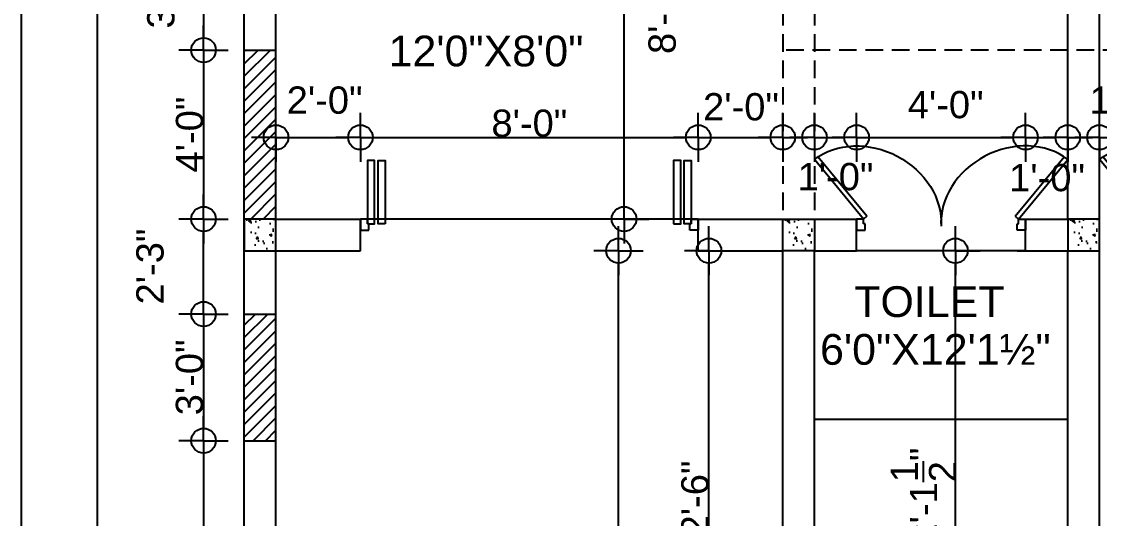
# Model space of a CAD drawing. Header units: inches. Extents: x 171009 to 352533, y -79956 to -38287.
# Drawn here: x 173236.7 to 173543, y -39961.5 to -39820.2 of the extents above; entities that cross this region are included whole.
import ezdxf

# ---------------------------------------------------------------- set-up
doc = ezdxf.new("R2010")
doc.units = ezdxf.units.IN
doc.header["$LTSCALE"] = 20
doc.header["$MEASUREMENT"] = 0
doc.header["$PDMODE"] = 34
doc.header["$PDSIZE"] = 5
doc.linetypes.add('HIDDEN2', pattern=[0.1875, 0.125, -0.0625])
doc.layers.get('0').update_dxf_attribs({"linetype": 'CONTINUOUS'})
doc.layers.get('Defpoints').update_dxf_attribs({"linetype": 'CONTINUOUS'})
for name, color, linetype in [('AREA', 3, 'CONTINUOUS'), ('COLUMN', 31, 'CONTINUOUS'), ('DIMLINE', 254, 'CONTINUOUS'), ('DOOR', 1, 'CONTINUOUS'), ('HATCH', 8, 'CONTINUOUS'), ('text', 2, 'CONTINUOUS'), ('wall', 13, 'CONTINUOUS')]:
    doc.layers.add(name, color=color, linetype=linetype)
doc.styles.add('style5', font='arial_B.ttf')
doc.styles.add('TEXTM', font='arial_B.ttf')
doc.dimstyles.new('ARCH_96_0', dxfattribs={"dimtxt": 7.75, "dimasz": 3.5, "dimexe": 0.25, "dimexo": 0, "dimgap": 0, "dimtad": 1, "dimzin": 15, "dimdsep": 46, "dimlunit": 4, "dimtxsty": 'TEXTM', "dimblk": 'BLK', "dimcen": 0, "dimdle": 0.09375, "dimse1": 1, "dimse2": 1, "dimclrd": 256, "dimclrt": 3, "dimadec": 0, "dimazin": 0, "dimtfac": 1, "dimtix": 1, "dimtmove": 2, "dimatfit": 3, "dimldrblk": 'BLK', "dimfxl": 0.25, "dimtvp": 1.4625, "dimtolj": 1, "dimtzin": 15, "dimlwd": -1, "dimarcsym": 0})
pattern_1 = [(45, (0, 18), (-1.767766953, 1.767766953), [])]

# ---------------------------------------------------------------- blocks, each defined once
blk = doc.blocks.new('A$C3B4262AC')
at = {"layer": 'DOOR'}
for p, q in [((0, 4), (0, 0)), ((2.5, 4), (0, 4)), ((2.5, 2.25), (2.5, 4)), ((0, 0), (3, 0)), ((3, 2.25), (2.5, 2.25)), ((3, 0), (3, 2.25))]:
    blk.add_line(p, q, dxfattribs=at)
blk = doc.blocks.new('A$C30EC73FB')
at = {"layer": 'DOOR'}
for p, q in [((2, 0), (-12, 16.94)), ((2.94, 0.78), (-11.02, 17.65)), ((2.94, 0.78), (2, 0))]:
    blk.add_line(p, q, dxfattribs=at)
at = {"layer": 'DOOR', "extrusion": (0, 0, -1)}
blk.add_ellipse((2.83, 1.52), major_axis=(-19.46, 9.92), ratio=0.847758, start_param=0.387427, end_param=2.787493, dxfattribs=at)
blk = doc.blocks.new('BLK')
for q in [(0, 2), (-2, 0), (0, -2), (2, 0)]:
    blk.add_line((0, 0), q)
blk.add_circle((0, 0), 1)
blk = doc.blocks.new('*D57')
at = {"layer": 'Defpoints', "color": 0, "transparency": 16777216}
for p in [(173258.27, -39771.36), (173299.13, -39771.36), (173456.63, -40185.36)]:
    blk.add_point(p, dxfattribs=at)
at = {"layer": 'DIMLINE', "transparency": 16777216}
blk.add_line((173258.27, -40181.86), (173258.27, -39774.86), dxfattribs=at)
at = {"layer": 'DIMLINE', "transparency": 16777216, "xscale": 3.5, "yscale": 3.5, "zscale": 3.5}
for p, rotation in [((173258.27, -39771.36), 90), ((173258.27, -40185.36), 270)]:
    blk.add_blockref('BLK', p, dxfattribs=dict(at, rotation=rotation))
at = {"layer": 'DIMLINE', "color": 3, "transparency": 16777216, "insert": (173254.31, -39978.36), "char_height": 7.75, "attachment_point": 5, "rotation": 90, "style": 'TEXTM'}
blk.add_mtext('\\A1;34\'-6"', dxfattribs=at)
blk = doc.blocks.new('*D59')
at = {"layer": 'Defpoints', "color": 0, "transparency": 16777216}
for p in [(173333.02, -39853.15), (173309.02, -39876.36), (173333.02, -39876.36)]:
    blk.add_point(p, dxfattribs=at)
at = {"layer": 'DIMLINE', "transparency": 16777216}
blk.add_line((173312.52, -39853.15), (173329.52, -39853.15), dxfattribs=at)
at = {"layer": 'DIMLINE', "transparency": 16777216, "xscale": 3.5, "yscale": 3.5, "zscale": 3.5, "rotation": 180}
blk.add_blockref('BLK', (173309.02, -39853.15), dxfattribs=at)
at = {"layer": 'DIMLINE', "transparency": 16777216, "xscale": 3.5, "yscale": 3.5, "zscale": 3.5}
blk.add_blockref('BLK', (173333.02, -39853.15), dxfattribs=at)
at = {"layer": 'DIMLINE', "color": 3, "transparency": 16777216, "insert": (173322.84, -39842.62), "char_height": 7.75, "attachment_point": 5, "style": 'TEXTM'}
blk.add_mtext('\\A1;2\'-0"', dxfattribs=at)
blk = doc.blocks.new('*D60')
at = {"layer": 'Defpoints', "color": 0, "transparency": 16777216}
for p in [(173429.02, -39853.15), (173333.02, -39876.36), (173429.02, -39877.96)]:
    blk.add_point(p, dxfattribs=at)
at = {"layer": 'DIMLINE', "transparency": 16777216}
blk.add_line((173336.52, -39853.15), (173425.52, -39853.15), dxfattribs=at)
at = {"layer": 'DIMLINE', "transparency": 16777216, "xscale": 3.5, "yscale": 3.5, "zscale": 3.5, "rotation": 180}
blk.add_blockref('BLK', (173333.02, -39853.15), dxfattribs=at)
at = {"layer": 'DIMLINE', "transparency": 16777216, "xscale": 3.5, "yscale": 3.5, "zscale": 3.5}
blk.add_blockref('BLK', (173429.02, -39853.15), dxfattribs=at)
at = {"layer": 'DIMLINE', "color": 3, "transparency": 16777216, "insert": (173381.02, -39849.19), "char_height": 7.75, "attachment_point": 5, "style": 'TEXTM'}
blk.add_mtext('\\A1;8\'-0"', dxfattribs=at)
blk = doc.blocks.new('*D61')
at = {"layer": 'Defpoints', "color": 0, "transparency": 16777216}
for p in [(173453.02, -39853.15), (173429.02, -39876.36), (173453.02, -39876.36)]:
    blk.add_point(p, dxfattribs=at)
at = {"layer": 'DIMLINE', "transparency": 16777216}
blk.add_line((173432.52, -39853.15), (173449.52, -39853.15), dxfattribs=at)
at = {"layer": 'DIMLINE', "transparency": 16777216, "xscale": 3.5, "yscale": 3.5, "zscale": 3.5, "rotation": 180}
blk.add_blockref('BLK', (173429.02, -39853.15), dxfattribs=at)
at = {"layer": 'DIMLINE', "transparency": 16777216, "xscale": 3.5, "yscale": 3.5, "zscale": 3.5}
blk.add_blockref('BLK', (173453.02, -39853.15), dxfattribs=at)
at = {"layer": 'DIMLINE', "color": 3, "transparency": 16777216, "insert": (173441.16, -39844.51), "char_height": 7.75, "attachment_point": 5, "style": 'TEXTM'}
blk.add_mtext('\\A1;2\'-0"', dxfattribs=at)
blk = doc.blocks.new('*D62')
at = {"layer": 'Defpoints', "color": 0, "transparency": 16777216}
for p in [(173474.02, -39853.15), (173462.02, -39876.36), (173474.02, -39876.36)]:
    blk.add_point(p, dxfattribs=at)
at = {"layer": 'DIMLINE', "transparency": 16777216}
blk.add_line((173465.52, -39853.15), (173470.52, -39853.15), dxfattribs=at)
at = {"layer": 'DIMLINE', "transparency": 16777216, "xscale": 3.5, "yscale": 3.5, "zscale": 3.5, "rotation": 180}
blk.add_blockref('BLK', (173462.02, -39853.15), dxfattribs=at)
at = {"layer": 'DIMLINE', "transparency": 16777216, "xscale": 3.5, "yscale": 3.5, "zscale": 3.5}
blk.add_blockref('BLK', (173474.02, -39853.15), dxfattribs=at)
at = {"layer": 'DIMLINE', "color": 3, "transparency": 16777216, "insert": (173468.02, -39864.36), "char_height": 7.75, "attachment_point": 5, "style": 'TEXTM'}
blk.add_mtext('\\A1;1\'-0"', dxfattribs=at)
blk = doc.blocks.new('*D63')
at = {"layer": 'Defpoints', "color": 0, "transparency": 16777216}
for p in [(173522.02, -39853.15), (173474.02, -39876.36), (173522.02, -39876.36)]:
    blk.add_point(p, dxfattribs=at)
at = {"layer": 'DIMLINE', "transparency": 16777216}
blk.add_line((173477.52, -39853.15), (173518.52, -39853.15), dxfattribs=at)
at = {"layer": 'DIMLINE', "transparency": 16777216, "xscale": 3.5, "yscale": 3.5, "zscale": 3.5, "rotation": 180}
blk.add_blockref('BLK', (173474.02, -39853.15), dxfattribs=at)
at = {"layer": 'DIMLINE', "transparency": 16777216, "xscale": 3.5, "yscale": 3.5, "zscale": 3.5}
blk.add_blockref('BLK', (173522.02, -39853.15), dxfattribs=at)
at = {"layer": 'DIMLINE', "color": 3, "transparency": 16777216, "insert": (173499.32, -39843.9), "char_height": 7.75, "attachment_point": 5, "style": 'TEXTM'}
blk.add_mtext('\\A1;4\'-0"', dxfattribs=at)
blk = doc.blocks.new('*D64')
at = {"layer": 'Defpoints', "color": 0, "transparency": 16777216}
for p in [(173534.02, -39853.15), (173522.02, -39876.36), (173534.02, -39876.36)]:
    blk.add_point(p, dxfattribs=at)
at = {"layer": 'DIMLINE', "transparency": 16777216}
blk.add_line((173525.52, -39853.15), (173530.52, -39853.15), dxfattribs=at)
at = {"layer": 'DIMLINE', "transparency": 16777216, "xscale": 3.5, "yscale": 3.5, "zscale": 3.5, "rotation": 180}
blk.add_blockref('BLK', (173522.02, -39853.15), dxfattribs=at)
at = {"layer": 'DIMLINE', "transparency": 16777216, "xscale": 3.5, "yscale": 3.5, "zscale": 3.5}
blk.add_blockref('BLK', (173534.02, -39853.15), dxfattribs=at)
at = {"layer": 'DIMLINE', "color": 3, "transparency": 16777216, "insert": (173528.13, -39864.64), "char_height": 7.75, "attachment_point": 5, "style": 'TEXTM'}
blk.add_mtext('\\A1;1\'-0"', dxfattribs=at)
blk = doc.blocks.new('*D65')
at = {"layer": 'Defpoints', "color": 0, "transparency": 16777216}
for p in [(173555.02, -39853.15), (173543.02, -39876.36), (173555.02, -39876.36)]:
    blk.add_point(p, dxfattribs=at)
at = {"layer": 'DIMLINE', "transparency": 16777216}
blk.add_line((173546.52, -39853.15), (173551.52, -39853.15), dxfattribs=at)
at = {"layer": 'DIMLINE', "transparency": 16777216, "xscale": 3.5, "yscale": 3.5, "zscale": 3.5, "rotation": 180}
blk.add_blockref('BLK', (173543.02, -39853.15), dxfattribs=at)
at = {"layer": 'DIMLINE', "transparency": 16777216, "xscale": 3.5, "yscale": 3.5, "zscale": 3.5}
blk.add_blockref('BLK', (173555.02, -39853.15), dxfattribs=at)
at = {"layer": 'DIMLINE', "color": 3, "transparency": 16777216, "insert": (173550.98, -39842.6), "char_height": 7.75, "attachment_point": 5, "style": 'TEXTM'}
blk.add_mtext('\\A1;1\'-0"', dxfattribs=at)
blk = doc.blocks.new('*D71')
at = {"layer": 'Defpoints', "color": 0, "transparency": 16777216}
for p in [(173432.06, -39885.36), (173453.02, -39885.36), (173453.02, -40035.36)]:
    blk.add_point(p, dxfattribs=at)
at = {"layer": 'DIMLINE', "transparency": 16777216}
blk.add_line((173432.06, -40031.86), (173432.06, -39888.86), dxfattribs=at)
at = {"layer": 'DIMLINE', "transparency": 16777216, "xscale": 3.5, "yscale": 3.5, "zscale": 3.5}
for p, rotation in [((173432.06, -39885.36), 90), ((173432.06, -40035.36), 270)]:
    blk.add_blockref('BLK', p, dxfattribs=dict(at, rotation=rotation))
at = {"layer": 'DIMLINE', "color": 3, "transparency": 16777216, "insert": (173428.11, -39958.78), "char_height": 7.75, "attachment_point": 5, "rotation": 90, "style": 'TEXTM'}
blk.add_mtext('\\A1;12\'-6"', dxfattribs=at)
blk = doc.blocks.new('*D92')
at = {"layer": 'Defpoints', "color": 0, "transparency": 16777216}
for p in [(173309.02, -39780.36), (173407.93, -39780.36), (173321.02, -39876.36)]:
    blk.add_point(p, dxfattribs=at)
at = {"layer": 'DIMLINE', "transparency": 16777216}
blk.add_line((173407.93, -39872.86), (173407.93, -39783.86), dxfattribs=at)
at = {"layer": 'DIMLINE', "transparency": 16777216, "xscale": 3.5, "yscale": 3.5, "zscale": 3.5}
for p, rotation in [((173407.93, -39780.36), 90), ((173407.93, -39876.36), 270)]:
    blk.add_blockref('BLK', p, dxfattribs=dict(at, rotation=rotation))
at = {"layer": 'DIMLINE', "color": 3, "transparency": 16777216, "insert": (173418.79, -39818.69), "char_height": 7.75, "attachment_point": 5, "rotation": 90, "style": 'TEXTM'}
blk.add_mtext('\\A1;8\'-0"', dxfattribs=at)
blk = doc.blocks.new('*D99')
at = {"layer": 'Defpoints', "color": 0, "transparency": 16777216}
for p in [(173300.02, -39789.36), (173288.44, -39828.36), (173300.02, -39828.36)]:
    blk.add_point(p, dxfattribs=at)
at = {"layer": 'DIMLINE', "transparency": 16777216}
blk.add_line((173288.44, -39792.86), (173288.44, -39824.86), dxfattribs=at)
at = {"layer": 'DIMLINE', "transparency": 16777216, "xscale": 3.5, "yscale": 3.5, "zscale": 3.5}
for p, rotation in [((173288.44, -39789.36), 90), ((173288.44, -39828.36), 270)]:
    blk.add_blockref('BLK', p, dxfattribs=dict(at, rotation=rotation))
at = {"layer": 'DIMLINE', "color": 3, "transparency": 16777216, "insert": (173276.34, -39811.44), "char_height": 7.75, "attachment_point": 5, "rotation": 90, "style": 'TEXTM'}
blk.add_mtext('\\A1;3\'-3"', dxfattribs=at)
blk = doc.blocks.new('*D100')
at = {"layer": 'Defpoints', "color": 0, "transparency": 16777216}
for p in [(173300.02, -39828.36), (173288.44, -39876.36), (173300.02, -39876.36)]:
    blk.add_point(p, dxfattribs=at)
at = {"layer": 'DIMLINE', "transparency": 16777216}
blk.add_line((173288.44, -39831.86), (173288.44, -39872.86), dxfattribs=at)
at = {"layer": 'DIMLINE', "transparency": 16777216, "xscale": 3.5, "yscale": 3.5, "zscale": 3.5}
for p, rotation in [((173288.44, -39828.36), 90), ((173288.44, -39876.36), 270)]:
    blk.add_blockref('BLK', p, dxfattribs=dict(at, rotation=rotation))
at = {"layer": 'DIMLINE', "color": 3, "transparency": 16777216, "insert": (173284.49, -39852.36), "char_height": 7.75, "attachment_point": 5, "rotation": 90, "style": 'TEXTM'}
blk.add_mtext('\\A1;4\'-0"', dxfattribs=at)
blk = doc.blocks.new('*D101')
at = {"layer": 'Defpoints', "color": 0, "transparency": 16777216}
for p in [(173300.02, -39903.36), (173288.44, -39939.36), (173300.02, -39939.36)]:
    blk.add_point(p, dxfattribs=at)
at = {"layer": 'DIMLINE', "transparency": 16777216}
blk.add_line((173288.44, -39906.86), (173288.44, -39935.86), dxfattribs=at)
at = {"layer": 'DIMLINE', "transparency": 16777216, "xscale": 3.5, "yscale": 3.5, "zscale": 3.5}
for p, rotation in [((173288.44, -39903.36), 90), ((173288.44, -39939.36), 270)]:
    blk.add_blockref('BLK', p, dxfattribs=dict(at, rotation=rotation))
at = {"layer": 'DIMLINE', "color": 3, "transparency": 16777216, "insert": (173284.48, -39921.36), "char_height": 7.75, "attachment_point": 5, "rotation": 90, "style": 'TEXTM'}
blk.add_mtext('\\A1;3\'-0"', dxfattribs=at)
blk = doc.blocks.new('*D102')
at = {"layer": 'Defpoints', "color": 0, "transparency": 16777216}
for p in [(173300.02, -39939.36), (173288.44, -40053.36), (173300.02, -40053.36)]:
    blk.add_point(p, dxfattribs=at)
at = {"layer": 'DIMLINE', "transparency": 16777216}
blk.add_line((173288.44, -39942.86), (173288.44, -40049.86), dxfattribs=at)
at = {"layer": 'DIMLINE', "transparency": 16777216, "xscale": 3.5, "yscale": 3.5, "zscale": 3.5}
for p, rotation in [((173288.44, -39939.36), 90), ((173288.44, -40053.36), 270)]:
    blk.add_blockref('BLK', p, dxfattribs=dict(at, rotation=rotation))
at = {"layer": 'DIMLINE', "color": 3, "transparency": 16777216, "insert": (173284.49, -39996.36), "char_height": 7.75, "attachment_point": 5, "rotation": 90, "style": 'TEXTM'}
blk.add_mtext('\\A1;9\'-6"', dxfattribs=at)
blk = doc.blocks.new('*D111')
at = {"layer": 'Defpoints', "color": 0, "transparency": 16777216}
for p in [(173315.87, -39885.36), (173406.36, -39885.36), (173315.87, -40107.36)]:
    blk.add_point(p, dxfattribs=at)
at = {"layer": 'DIMLINE', "transparency": 16777216}
blk.add_line((173406.36, -40103.86), (173406.36, -39888.86), dxfattribs=at)
at = {"layer": 'DIMLINE', "transparency": 16777216, "xscale": 3.5, "yscale": 3.5, "zscale": 3.5}
for p, rotation in [((173406.36, -39885.36), 90), ((173406.36, -40107.36), 270)]:
    blk.add_blockref('BLK', p, dxfattribs=dict(at, rotation=rotation))
at = {"layer": 'DIMLINE', "color": 3, "transparency": 16777216, "insert": (173414.85, -39999.36), "char_height": 7.75, "attachment_point": 5, "rotation": 90, "style": 'TEXTM'}
blk.add_mtext('\\A1;18\'-6"', dxfattribs=at)
blk = doc.blocks.new('*D114')
at = {"layer": 'Defpoints', "color": 0, "transparency": 16777216}
for p in [(173502.09, -39885.36), (173518.78, -39885.36), (173518.78, -40030.86)]:
    blk.add_point(p, dxfattribs=at)
at = {"layer": 'DIMLINE', "transparency": 16777216}
blk.add_line((173502.09, -40027.36), (173502.09, -39888.86), dxfattribs=at)
at = {"layer": 'DIMLINE', "transparency": 16777216, "xscale": 3.5, "yscale": 3.5, "zscale": 3.5}
for p, rotation in [((173502.09, -39885.36), 90), ((173502.09, -40030.86), 270)]:
    blk.add_blockref('BLK', p, dxfattribs=dict(at, rotation=rotation))
at = {"layer": 'DIMLINE', "color": 3, "transparency": 16777216, "insert": (173493.02, -39958.11), "char_height": 7.75, "attachment_point": 5, "rotation": 90, "style": 'TEXTM'}
blk.add_mtext('\\A1;12\'-1{\\H1.000000x;\\S1/2;}"', dxfattribs=at)
blk = doc.blocks.new('*D168')
at = {"layer": 'Defpoints', "color": 0, "transparency": 16777216}
for p in [(173288.44, -39876.36), (173300.02, -39876.36), (173300.02, -39903.36)]:
    blk.add_point(p, dxfattribs=at)
at = {"layer": 'DIMLINE', "transparency": 16777216}
blk.add_line((173288.44, -39899.86), (173288.44, -39879.86), dxfattribs=at)
at = {"layer": 'DIMLINE', "transparency": 16777216, "xscale": 3.5, "yscale": 3.5, "zscale": 3.5}
for p, rotation in [((173288.44, -39876.36), 90), ((173288.44, -39903.36), 270)]:
    blk.add_blockref('BLK', p, dxfattribs=dict(at, rotation=rotation))
at = {"layer": 'DIMLINE', "color": 3, "transparency": 16777216, "insert": (173273.26, -39889.86), "char_height": 7.75, "attachment_point": 5, "rotation": 90, "style": 'TEXTM'}
blk.add_mtext('\\A1;2\'-3"', dxfattribs=at)

msp = doc.modelspace()

# ---------------------------------------------------------------- hatches: boundary and pattern name
h = msp.add_hatch()
h.set_pattern_fill('ANSI31', color=256, scale=20, style=0)
h.set_pattern_definition(pattern_1)
h.paths.add_polyline_path([(173300.018, -39876.358), (173309.018, -39876.358), (173309.018, -39828.358), (173300.018, -39828.358)])
h.paths.add_polyline_path([(173310.219, -39850.658), (173335.652, -39850.658), (173335.652, -39834.687), (173310.219, -39834.687)], flags=9)
h = msp.add_hatch()
h.set_pattern_fill('ANSI31', color=256, scale=20, style=0)
h.set_pattern_definition(pattern_1)
h.paths.add_polyline_path([(173300.018, -39939.358), (173309.018, -39939.358), (173309.018, -39903.358), (173300.018, -39903.358)])
at = {"layer": 'HATCH'}
h = msp.add_hatch(dxfattribs=at)
h.set_pattern_fill('AR-CONC', color=8, style=0)
h.set_pattern_definition([(50, (-185.04, -2183.8296), (7.17260183, -0.62752135), [0.75, -8.25]), (355, (-185.04, -2183.8296), (-1.38751334, 7.52192134), [0.6, -6.6]), (100.4514, (-184.442, -2183.882), (5.78509382, 6.89439542), [0.6374019, -7.01142112]), (46.1842, (-185.04, -2181.83), (10.6724105, -1.65519014), [1.125, -12.375]), (96.6356, (-184.15, -2181.968), (9.34662706, 9.7411787), [0.9561029, -10.51713]), (351.1842, (-185.04, -2181.83), (9.34661945, 9.741186), [0.9, -9.9]), (21, (-184.04, -2182.3296), (5.96907052, -4.0261889), [0.75, -8.25]), (326, (-184.04, -2182.3296), (2.43315332, 7.25150045), [0.6, -6.6]), (71.4514, (-183.5424, -2182.665), (8.40222629, 3.22530497), [0.6374019, -7.01142112]), (37.5, (-185.0398, -2183.8296), (0.121598553, 3.32893854), [0, -6.52, 0, -6.7, 0, -6.625]), (7.5, (-185.04, -2183.8296), (2.630695374, 3.94411712), [0, -3.82, 0, -6.37, 0, -2.525]), (327.5, (-187.2698, -2183.8296), (5.33822436, -0.225548717), [0, -2.5, 0, -7.8, 0, -10.35]), (317.5, (-188.27, -2183.8296), (5.83186169, 1.00104982), [0, -3.25, 0, -5.18, 0, -7.35])])
h.paths.add_polyline_path([(173309.018, -39876.358), (173300.018, -39876.358), (173300.018, -39885.358), (173309.018, -39885.358)])
h = msp.add_hatch(dxfattribs=at)
h.set_pattern_fill('AR-CONC', color=8, style=0)
h.set_pattern_definition([(50, (-32.04, -2183.8296), (7.17260183, -0.62752135), [0.75, -8.25]), (355, (-32.04, -2183.8296), (-1.38751334, 7.52192134), [0.6, -6.6]), (100.4514, (-31.442, -2183.882), (5.78509382, 6.89439542), [0.6374019, -7.01142112]), (46.1842, (-32.04, -2181.83), (10.6724105, -1.65519014), [1.125, -12.375]), (96.6356, (-31.15, -2181.968), (9.34662706, 9.7411787), [0.9561029, -10.51713]), (351.1842, (-32.04, -2181.83), (9.34661945, 9.741186), [0.9, -9.9]), (21, (-31.04, -2182.3296), (5.96907052, -4.0261889), [0.75, -8.25]), (326, (-31.04, -2182.3296), (2.43315332, 7.25150045), [0.6, -6.6]), (71.4514, (-30.5424, -2182.665), (8.40222629, 3.22530497), [0.6374019, -7.01142112]), (37.5, (-32.0398, -2183.8296), (0.121598553, 3.32893854), [0, -6.52, 0, -6.7, 0, -6.625]), (7.5, (-32.04, -2183.8296), (2.630695374, 3.94411712), [0, -3.82, 0, -6.37, 0, -2.525]), (327.5, (-34.2698, -2183.8296), (5.33822436, -0.225548717), [0, -2.5, 0, -7.8, 0, -10.35]), (317.5, (-35.27, -2183.8296), (5.83186169, 1.00104982), [0, -3.25, 0, -5.18, 0, -7.35])])
h.paths.add_polyline_path([(173462.018, -39876.358), (173453.018, -39876.358), (173453.018, -39885.358), (173462.018, -39885.358)])
h = msp.add_hatch(dxfattribs=at)
h.set_pattern_fill('AR-CONC', color=8, style=0)
h.set_pattern_definition([(50, (48.96, -2183.8296), (7.17260183, -0.62752135), [0.75, -8.25]), (355, (48.96, -2183.8296), (-1.38751334, 7.52192134), [0.6, -6.6]), (100.4514, (49.558, -2183.882), (5.78509382, 6.89439542), [0.6374019, -7.01142112]), (46.1842, (48.96, -2181.83), (10.6724105, -1.65519014), [1.125, -12.375]), (96.6356, (49.85, -2181.968), (9.34662706, 9.7411787), [0.9561029, -10.51713]), (351.1842, (48.96, -2181.83), (9.34661945, 9.741186), [0.9, -9.9]), (21, (49.96, -2182.3296), (5.96907052, -4.0261889), [0.75, -8.25]), (326, (49.96, -2182.3296), (2.43315332, 7.25150045), [0.6, -6.6]), (71.4514, (50.4576, -2182.665), (8.40222629, 3.22530497), [0.6374019, -7.01142112]), (37.5, (48.9602, -2183.8296), (0.121598553, 3.32893854), [0, -6.52, 0, -6.7, 0, -6.625]), (7.5, (48.96, -2183.8296), (2.630695374, 3.94411712), [0, -3.82, 0, -6.37, 0, -2.525]), (327.5, (46.7302, -2183.8296), (5.33822436, -0.225548717), [0, -2.5, 0, -7.8, 0, -10.35]), (317.5, (45.73, -2183.8296), (5.83186169, 1.00104982), [0, -3.25, 0, -5.18, 0, -7.35])])
h.paths.add_polyline_path([(173543.018, -39876.358), (173534.018, -39876.358), (173534.018, -39885.358), (173543.018, -39885.358)])

# ---------------------------------------------------------------- linework, layer by layer
at = {"linetype": 'HIDDEN2', "ltscale": 2}
for p, q in [((173453.018, -39771.358), (173453.018, -39876.358)), ((173462.018, -39771.358), (173462.018, -39876.358)), ((173624.018, -39828.331), (173453.018, -39828.331))]:
    msp.add_line(p, q, dxfattribs=at)
for p, q in [((173522.018, -39885.358), (173474.018, -39885.358)), ((173534.018, -39933.358), (173462.018, -39933.358))]:
    msp.add_line(p, q)
at = {"color": 3}
msp.add_lwpolyline([(173236.719, -39657.916), (174863.333, -39657.916), (174863.333, -40437.786), (173236.719, -40437.786)], close=True, dxfattribs=at)
at = {"layer": 'AREA'}
msp.add_lwpolyline([(173300.018, -39771.358), (173777.018, -39771.358), (173777.019, -40116.358), (173639.518, -40116.358), (173639.518, -40185.358), (173582.518, -40185.358), (173582.518, -40303.358), (173494.518, -40303.358), (173494.518, -40185.358), (173437.518, -40185.358), (173437.518, -40116.358), (173300.016, -40116.358), (173300.016, -39771.358)], dxfattribs=at)
at = {"layer": 'COLUMN'}
for points in [[(173300.016, -39885.358), (173309.016, -39885.358), (173309.016, -39876.358), (173300.016, -39876.358)], [(173462.016, -39885.358), (173453.016, -39885.358), (173453.016, -39876.358), (173462.016, -39876.358)], [(173534.018, -39885.358), (173543.018, -39885.358), (173543.018, -39876.358), (173534.018, -39876.358)]]:
    msp.add_lwpolyline(points, close=True, dxfattribs=at)
at = {"layer": 'DOOR', "color": 4}
for points in [[(173335.018, -39877.758), (173337.018, -39877.758), (173337.018, -39859.758), (173335.018, -39859.758)], [(173340.018, -39877.758), (173338.018, -39877.758), (173338.018, -39859.758), (173340.018, -39859.758)], [(173422.018, -39877.758), (173424.018, -39877.758), (173424.018, -39859.758), (173422.018, -39859.758)], [(173427.018, -39877.758), (173425.018, -39877.758), (173425.018, -39859.758), (173427.018, -39859.758)]]:
    msp.add_lwpolyline(points, close=True, dxfattribs=at)
at = {"layer": 'wall'}
for p, q in [((173300.018, -40116.358), (173300.018, -39771.358)), ((173309.018, -39876.358), (173309.018, -39771.358)), ((173534.018, -39876.358), (173534.018, -39771.358)), ((173543.018, -39876.358), (173543.018, -39771.358)), ((173300.018, -39828.358), (173309.018, -39828.358)), ((173309.018, -39876.358), (173333.018, -39876.358)), ((173333.018, -39885.358), (173333.018, -39876.358)), ((173429.018, -39876.358), (173474.018, -39876.358)), ((173429.018, -39885.358), (173429.018, -39876.358)), ((173474.018, -39885.358), (173474.018, -39876.358)), ((173522.018, -39876.358), (173534.018, -39876.358)), ((173522.018, -39885.358), (173522.018, -39876.358)), ((173309.018, -40107.358), (173309.018, -39885.358)), ((173309.018, -39885.358), (173333.018, -39885.358)), ((173429.018, -39885.358), (173453.018, -39885.358)), ((173453.018, -40035.358), (173453.018, -39885.358)), ((173462.018, -40035.358), (173462.018, -39885.358)), ((173462.018, -39885.358), (173474.018, -39885.358)), ((173519.618, -39885.358), (173534.018, -39885.358)), ((173534.018, -40030.858), (173534.018, -39885.358)), ((173543.018, -40035.358), (173543.018, -39885.358)), ((173300.018, -39903.358), (173309.018, -39903.358)), ((173300.018, -39939.358), (173309.018, -39939.358))]:
    msp.add_line(p, q, dxfattribs=at)
at = {"layer": 'wall', "color": 7}
msp.add_line((173429.018, -39876.358), (173333.018, -39876.358), dxfattribs=at)

# ---------------------------------------------------------------- block references
at = {"yscale": 0.8000000000010914, "zscale": 0.7999999999999999}
for p, xscale in [((173333.018, -39879.558), 0.8000000000029104), ((173429.018, -39879.558), -0.7999999999883585), ((173474.018, -39879.558), 0.7999999999883585), ((173522.018, -39879.558), -0.7999999999883585)]:
    msp.add_blockref('A$C3B4262AC', p, dxfattribs=dict(at, xscale=xscale))
at = {"layer": 'DIMLINE'}
for p in [(173474.018, -39876.358), (173555.018, -39876.358)]:
    msp.add_blockref('A$C30EC73FB', p, dxfattribs=at)
at = {"layer": 'DIMLINE', "xscale": -1}
msp.add_blockref('A$C30EC73FB', (173522.018, -39876.358), dxfattribs=at)

# ---------------------------------------------------------------- texts
at = {"layer": 'text', "style": 'style5'}
for s, height, p in [('12\'0"X8\'0"', 8.7331, (173341.012, -39832.974)), ('TOILET', 8.7331, (173473.343, -39904.204)), ('6\'0"X12\'1½"', 8.73306, (173463.622, -39917.773))]:
    msp.add_text(s, height=height, dxfattribs=at).set_placement(p)

# ---------------------------------------------------------------- dimensions: what is measured, and where the dimension line sits
at = {"layer": 'DIMLINE'}
for base, p1, p2, picture, middle in [((173258.271, -39771.358), (173456.63, -40185.358), (173299.131, -39771.358), '*D57', (173254.312, -39978.358)), ((173288.443, -39876.358), (173300.018, -39828.358), (173300.018, -39876.358), '*D100', (173284.486, -39852.358)), ((173288.443, -39939.358), (173300.018, -39903.358), (173300.018, -39939.358), '*D101', (173284.483, -39921.358)), ((173288.443, -40053.358), (173300.018, -39939.358), (173300.018, -40053.358), '*D102', (173284.486, -39996.358))]:
    dim = msp.add_linear_dim(base=base, p1=p1, p2=p2, angle=90, dimstyle='ARCH_96_0', override={"dimfxl": 0.18}, dxfattribs=at)
    dim.commit()
    dim.dimension.update_dxf_attribs({"geometry": picture, "text_midpoint": middle})
for base, p1, p2, picture, middle, dimtype in [((173407.933, -39780.358), (173321.018, -39876.358), (173309.018, -39780.358), '*D92', (173418.785, -39818.693), 160), ((173288.443, -39828.358), (173300.018, -39789.358), (173300.018, -39828.358), '*D99', (173276.342, -39811.442), 160), ((173288.443, -39876.358), (173300.018, -39903.358), (173300.016, -39876.358), '*D168', (173273.257, -39889.858), 160), ((173406.364, -39885.358), (173315.872, -40107.358), (173315.872, -39885.358), '*D111', (173414.848, -39999.358), 161), ((173432.062, -39885.358), (173453.018, -40035.358), (173453.016, -39885.358), '*D71', (173428.105, -39958.776), 160)]:
    dim = msp.add_linear_dim(base=base, p1=p1, p2=p2, angle=90, dimstyle='ARCH_96_0', override={"dimfxl": 0.18}, dxfattribs=at)
    dim.commit()
    dim.dimension.update_dxf_attribs({"geometry": picture, "text_midpoint": middle, "dimtype": dimtype})
for base, p1, p2, picture, middle in [((173333.018, -39853.147), (173309.018, -39876.358), (173333.018, -39876.358), '*D59', (173322.84, -39842.617)), ((173453.016, -39853.147), (173429.018, -39876.358), (173453.016, -39876.358), '*D61', (173441.157, -39844.515)), ((173522.018, -39853.147), (173474.018, -39876.358), (173522.018, -39876.358), '*D63', (173499.316, -39843.901)), ((173555.018, -39853.147), (173543.018, -39876.358), (173555.018, -39876.358), '*D65', (173550.982, -39842.601)), ((173474.018, -39853.147), (173462.018, -39876.358), (173474.018, -39876.358), '*D62', (173468.018, -39864.365)), ((173534.018, -39853.147), (173522.018, -39876.358), (173534.018, -39876.358), '*D64', (173528.133, -39864.636))]:
    dim = msp.add_linear_dim(base=base, p1=p1, p2=p2, dimstyle='ARCH_96_0', override={"dimfxl": 0.18}, dxfattribs=at)
    dim.commit()
    dim.dimension.update_dxf_attribs({"geometry": picture, "text_midpoint": middle, "dimtype": 160})
dim = msp.add_linear_dim(base=(173429.018, -39853.147), p1=(173333.018, -39876.358), p2=(173429.018, -39877.958), dimstyle='ARCH_96_0', override={"dimfxl": 0.18}, dxfattribs=at)
dim.commit()
dim.dimension.update_dxf_attribs({"geometry": '*D60', "text_midpoint": (173381.018, -39849.19)})
dim = msp.add_aligned_dim(p1=(173518.776, -40030.858), p2=(173518.776, -39885.358), distance=16.682, dimstyle='ARCH_96_0', override={"dimfxl": 0.18}, dxfattribs=at)
dim.commit()
dim.dimension.update_dxf_attribs({"geometry": '*D114', "text_midpoint": (173493.02, -39958.108)})

doc.saveas('drawing.dxf')
